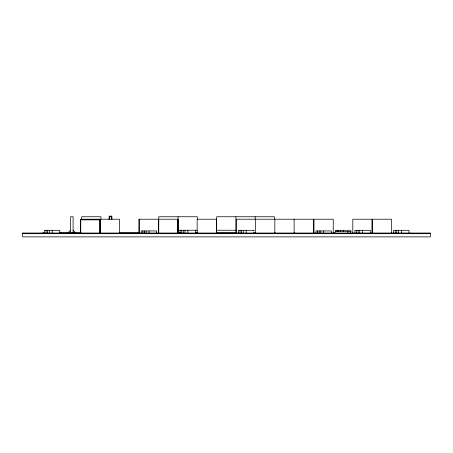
<?xml version="1.0" encoding="UTF-8"?>
<svg xmlns="http://www.w3.org/2000/svg" width="453" height="453" viewBox="0 0 453 453"><rect width="100%" height="100%" fill="white"/><g stroke="black" fill="none" stroke-linecap="round" stroke-linejoin="round"><path stroke-width="0.68" d="M61.478 233.674L61.478 233.029L80.759 233.029M67.95 232.819L70.521 230.249M158.59 219.212L178.012 219.212L178.012 233.674M216.568 219.212L197.151 219.212L197.151 233.029M178.063 230.249L197.344 230.249M216.625 230.249L235.9 230.249M253.742 230.3L238.374 230.3L238.374 233.029M350.849 230.3L335.48 230.3L335.48 231.664M253.374 230.781L254.376 230.781M335.26 231.426L351.341 231.426M253.374 232.389L254.376 232.389M179.524 232.502L180.798 232.502M43.103 232.819L44.671 232.819M59.626 232.819L80.974 232.819M120.221 232.819L139.501 232.819M180.866 232.819L178.063 232.819L178.063 216.755M195.277 232.819L197.344 232.819M216.625 232.819L235.9 232.819L235.9 216.755M333.289 232.819L335.35 232.819M139.026 233.029L119.745 233.029L119.745 233.674M139.167 233.029L158.448 233.029M313.963 233.029L333.244 233.029M352.808 233.029L372.083 233.029M372.224 233.029L391.505 233.029M22.65 233.674L430.35 233.674M73.092 230.249L75.662 232.819M411.069 233.674L411.069 233.029L430.35 233.029L430.35 236.885L22.65 236.885L22.65 233.029L61.336 233.029L61.336 233.674M410.928 233.674L410.928 233.029L391.647 233.029L391.647 233.674M408.974 233.029L408.974 230.3L393.606 230.3L393.606 233.029M401.392 230.3L401.392 233.029M398.464 230.3L398.464 233.029M396.805 230.3L396.805 233.029M395.265 230.3L395.265 233.029M391.505 233.674L391.505 219.212L372.224 219.212L372.224 233.674M372.083 233.674L372.083 219.212L352.808 219.212L352.808 233.674M370.271 233.029L370.271 230.3L354.903 230.3L354.903 233.029M362.689 230.3L362.689 233.029M359.761 230.3L359.761 233.029M358.102 230.3L358.102 233.029M356.562 230.3L356.562 233.029M352.666 233.674L352.666 233.029L333.385 233.029L333.385 233.674M350.345 231.426L350.345 233.029M347.87 231.426L347.87 233.029M343.266 230.3L343.266 231.664M340.345 230.3L340.345 231.664M338.68 230.3L338.68 231.664M337.14 230.3L337.14 231.664M333.244 233.674L333.244 219.212L313.963 219.212L313.963 233.674M331.33 232.989L331.33 230.945L315.962 230.945L315.962 232.989M323.748 230.945L323.748 232.989M320.826 230.945L320.826 232.989M319.161 230.945L319.161 232.989M317.621 230.945L317.621 232.989M313.821 233.674L313.821 233.029L158.59 233.029L158.59 233.674M313.397 233.029L313.397 219.212L236.273 219.212L236.273 233.674M294.541 233.029L294.541 233.674M294.399 233.029L294.399 233.674M294.116 219.212L294.116 233.029M275.118 233.029L275.118 233.674M274.977 233.029L274.977 233.674M274.835 219.212L274.835 233.029M274.461 219.552L274.461 216.755L216.625 216.755L216.568 233.029M255.696 233.029L255.696 233.674M255.554 219.212L255.554 233.674M255.181 216.755L255.181 219.552M246.16 230.3L246.16 233.029M243.233 230.3L243.233 233.029M241.574 230.3L241.574 233.029M240.033 230.3L240.033 233.029M236.132 233.029L236.132 233.674M216.851 233.029L216.851 233.674M216.71 233.029L216.71 233.674M216.426 219.212L216.426 233.029M197.434 233.029L197.434 233.674M197.344 219.552L197.344 216.755L158.782 216.755L158.731 233.029M197.293 233.029L197.293 233.674M195.475 230.3L195.475 233.029M187.893 230.3L187.893 233.029M184.971 230.3L184.971 233.029M183.306 230.3L183.306 233.029M181.766 230.3L181.766 233.029M180.107 230.3L180.107 233.029M177.87 219.212L177.87 233.674M158.448 233.674L158.448 219.212L139.026 219.212L139.026 233.674M156.602 232.989L156.602 230.945L141.234 230.945L141.234 232.989M149.02 230.945L149.02 232.989M146.093 230.945L146.093 232.989M144.433 230.945L144.433 232.989M142.893 230.945L142.893 232.989M139.167 219.212L139.167 233.674M119.603 233.674L119.603 233.029L80.9 233.029L80.9 233.674M119.462 233.029L119.462 219.212L100.181 219.212L100.181 233.674M111.868 219.603L111.868 216.115L109.298 216.115L109.298 219.603M111.676 219.552L111.676 216.755L109.105 216.755L109.105 219.552M100.94 219.552L100.94 216.755L81.665 216.755L81.665 219.552M100.323 233.029L100.323 233.674M100.039 233.029L100.039 219.212L80.759 219.212L80.759 233.674M99.898 233.674L99.898 219.858L80.617 219.858L80.617 233.674M73.092 232.819L73.092 216.755L70.521 216.755L70.521 232.819M59.779 233.029L59.779 230.3L44.411 230.3L44.411 233.029M52.197 230.3L52.197 233.029M49.269 230.3L49.269 233.029M47.61 230.3L47.61 233.029M46.07 230.3L46.07 233.029M42.061 233.029L42.061 233.674M41.931 233.029L41.931 233.674M22.78 233.029L22.78 233.674"/></g></svg>
